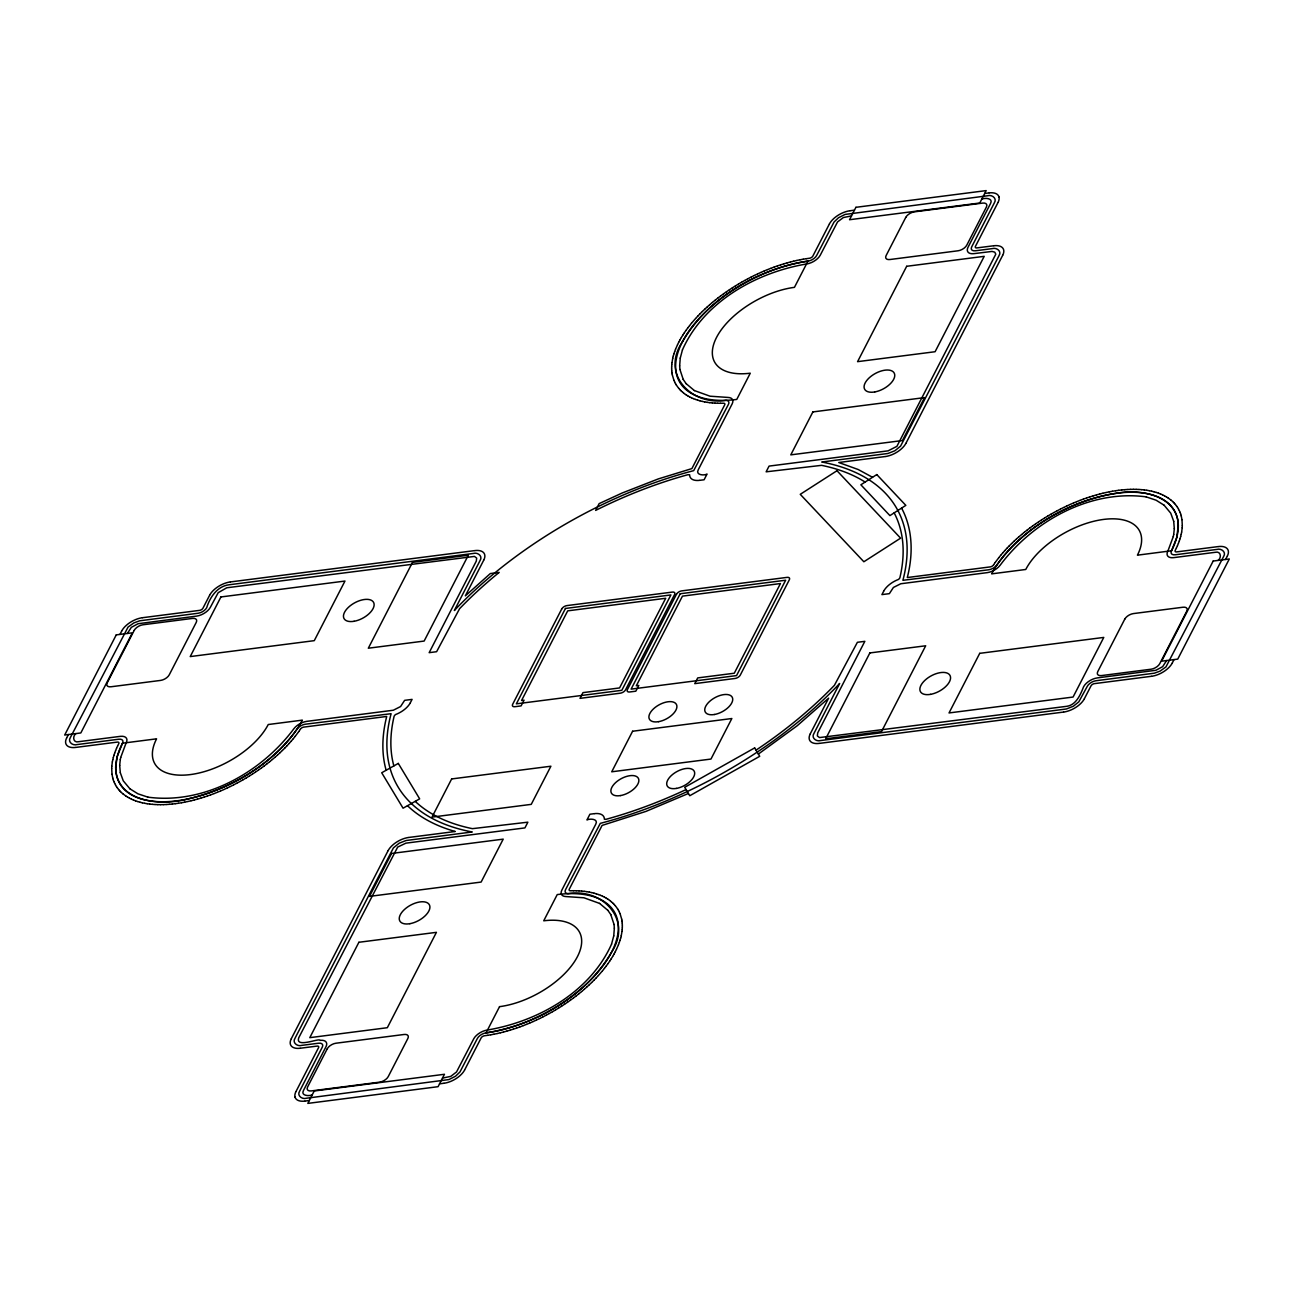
<?xml version="1.0" encoding="UTF-8"?>
<svg xmlns="http://www.w3.org/2000/svg" width="1294" height="1294" viewBox="0 0 1294 1294"><rect width="100%" height="100%" fill="white"/><g stroke="black" fill="none" stroke-linecap="round" stroke-linejoin="round"><path stroke-width="1.5" d="M111.705 768.361L112.012 774.216M119.695 765.385L120.293 772.664M614.343 928.17L613.744 935.885M622.349 927.054L622.349 925.145M671.651 368.855L671.651 366.946M679.657 365.83L680.256 358.115M1174.305 528.615L1173.707 521.336M1182.295 525.639L1181.988 519.784M111.705 768.199L111.802 766.274M119.695 765.352L120.293 759.529M622.236 929.141L622.333 927.2M671.667 366.8L671.764 364.859M1174.305 528.648L1173.707 534.471M1182.198 527.726L1182.295 525.801M111.818 766.113L112.335 761.988M671.78 364.714L671.974 362.741M622.026 931.259L622.22 929.286M1182.182 527.887L1181.665 532.012M671.99 362.595L672.718 358.406M622.01 931.405L621.282 935.594M112.368 761.826L112.772 759.804M120.31 759.497L120.698 757.508M680.256 358.098L682.439 349.898M613.744 935.902L611.561 944.102M1173.302 536.492L1173.69 534.503M1181.228 534.196L1181.632 532.174M112.804 759.643L113.306 757.588M120.698 757.475L126.181 742.74M672.767 358.244L673.252 356.173M620.748 937.826L621.233 935.756M1173.302 536.525L1167.819 551.26M1180.694 536.412L1181.196 534.357M113.338 757.427L113.937 755.34M673.301 356.012L673.899 353.925M620.101 940.075L620.699 937.988M1180.063 538.66L1180.662 536.573M113.985 755.178L114.681 753.059M673.948 353.763L674.643 351.661M619.357 942.339L620.052 940.237M1179.319 540.941L1180.015 538.822M114.745 752.898L115.538 750.763M674.708 351.499L675.5 349.364M682.439 349.865C703.968 301.631 756.214 272.452 806.663 263.96A11.711 6.033 -28.8 0 0 820.25 255.225L837.525 221.953L843.364 217.554L851.501 215.904M611.561 944.135C589.951 992.352 537.819 1021.548 487.337 1030.04A11.711 6.033 -28.8 0 0 473.75 1038.775L456.539 1071.95L450.765 1076.382L442.499 1078.096M618.5 944.636L619.292 942.501M1178.462 543.237L1179.255 541.102M115.603 750.601L116.492 748.45M675.565 349.202L677.506 344.722M618.435 944.798L616.494 949.278M1177.508 545.55L1178.397 543.399M66.609 738.081L66.301 738.745A11.711 6.033 -28.8 0 0 66.107 739.246L65.913 739.828A11.711 6.033 -28.8 0 0 65.784 740.33L65.671 740.896A11.711 6.033 -28.8 0 0 65.622 741.349L65.59 741.899A11.711 6.033 -28.8 0 0 65.606 742.335L65.654 742.837A11.711 6.033 -28.8 0 0 65.735 743.257L65.881 743.726A11.711 6.033 -28.8 0 0 66.026 744.115L66.253 744.535A11.711 6.033 -28.8 0 0 66.463 744.875L66.77 745.263A11.711 6.033 -28.8 0 0 67.045 745.57L67.434 745.894A11.711 6.033 -28.8 0 0 67.773 746.153L68.226 746.444A11.711 6.033 -28.8 0 0 68.631 746.654L69.148 746.881A11.711 6.033 -28.8 0 0 69.617 747.042L70.2 747.22A11.711 6.033 -28.8 0 0 70.717 747.334L71.364 747.447A11.711 6.033 -28.8 0 0 71.914 747.511L72.61 747.56A11.711 6.033 -28.8 0 0 73.224 747.576L73.952 747.56A11.711 6.033 -28.8 0 0 74.599 747.528L75.44 747.447M116.573 748.288L117.544 746.12M483.843 559.946L484.134 559.283A11.711 6.033 -28.8 0 0 484.328 558.782L484.522 558.199A11.711 6.033 -28.8 0 0 484.652 557.714L484.765 557.148A11.711 6.033 -28.8 0 0 484.829 556.679L484.862 556.129A11.711 6.033 -28.8 0 0 484.846 555.692L484.781 555.191A11.711 6.033 -28.8 0 0 484.7 554.77L484.571 554.301A11.711 6.033 -28.8 0 0 484.425 553.929L484.199 553.492A11.711 6.033 -28.8 0 0 483.972 553.153L483.681 552.764A11.711 6.033 -28.8 0 0 483.39 552.473L483.018 552.134A11.711 6.033 -28.8 0 0 482.662 551.875L482.225 551.584A11.711 6.033 -28.8 0 0 481.805 551.373L481.287 551.147A11.711 6.033 -28.8 0 0 480.818 550.985L480.252 550.823A11.711 6.033 -28.8 0 0 479.734 550.694L479.087 550.581A11.711 6.033 -28.8 0 0 478.521 550.516L477.826 550.468A11.711 6.033 -28.8 0 0 477.227 550.451L476.499 550.468A11.711 6.033 -28.8 0 0 475.852 550.5L474.995 550.581M291.215 1038.888L290.924 1039.551A11.711 6.033 -28.8 0 0 290.713 1040.053L290.535 1040.635A11.711 6.033 -28.8 0 0 290.406 1041.136L290.293 1041.702A11.711 6.033 -28.8 0 0 290.228 1042.155L290.196 1042.705A11.711 6.033 -28.8 0 0 290.212 1043.142L290.26 1043.643A11.711 6.033 -28.8 0 0 290.341 1044.064L290.487 1044.533A11.711 6.033 -28.8 0 0 290.632 1044.905L290.859 1045.342A11.711 6.033 -28.8 0 0 291.069 1045.681L291.376 1046.07A11.711 6.033 -28.8 0 0 291.668 1046.377L292.04 1046.7A11.711 6.033 -28.8 0 0 292.395 1046.959L292.832 1047.25A11.711 6.033 -28.8 0 0 293.253 1047.461L293.77 1047.687A11.711 6.033 -28.8 0 0 294.223 1047.849L294.806 1048.027A11.711 6.033 -28.8 0 0 295.323 1048.14L295.97 1048.253A11.711 6.033 -28.8 0 0 296.536 1048.318L297.216 1048.366A11.711 6.033 -28.8 0 0 297.83 1048.383L298.558 1048.366A11.711 6.033 -28.8 0 0 299.205 1048.334L300.046 1048.253M295.873 1091.748L295.582 1092.395A11.711 6.033 -28.8 0 0 295.372 1092.912L295.194 1093.495A11.711 6.033 -28.8 0 0 295.064 1093.98L294.951 1094.546A11.711 6.033 -28.8 0 0 294.886 1095.015L294.854 1095.549A11.711 6.033 -28.8 0 0 294.87 1096.002L294.919 1096.503M998.127 202.252L998.418 201.605A11.711 6.033 -28.8 0 0 998.628 201.088L998.806 200.505A11.711 6.033 -28.8 0 0 998.936 200.02L999.049 199.454A11.711 6.033 -28.8 0 0 999.114 198.985L999.146 198.451A11.711 6.033 -28.8 0 0 999.13 197.998L999.081 197.497M1002.785 255.112L1003.076 254.449A11.711 6.033 -28.8 0 0 1003.287 253.947L1003.465 253.365A11.711 6.033 -28.8 0 0 1003.594 252.864L1003.707 252.298A11.711 6.033 -28.8 0 0 1003.772 251.845L1003.804 251.295A11.711 6.033 -28.8 0 0 1003.788 250.858L1003.74 250.357A11.711 6.033 -28.8 0 0 1003.659 249.936L1003.513 249.467A11.711 6.033 -28.8 0 0 1003.368 249.095L1003.141 248.658A11.711 6.033 -28.8 0 0 1002.931 248.319L1002.624 247.93A11.711 6.033 -28.8 0 0 1002.332 247.623L1001.96 247.3A11.711 6.033 -28.8 0 0 1001.605 247.041L1001.168 246.75A11.711 6.033 -28.8 0 0 1000.747 246.539L1000.23 246.313A11.711 6.033 -28.8 0 0 999.777 246.151L999.194 245.973A11.711 6.033 -28.8 0 0 998.677 245.86L998.03 245.747A11.711 6.033 -28.8 0 0 997.464 245.682L996.784 245.634A11.711 6.033 -28.8 0 0 996.17 245.617L995.442 245.634A11.711 6.033 -28.8 0 0 994.795 245.666L993.954 245.747M810.157 734.054L809.866 734.717A11.711 6.033 -28.8 0 0 809.672 735.218L809.478 735.801A11.711 6.033 -28.8 0 0 809.348 736.286L809.235 736.852A11.711 6.033 -28.8 0 0 809.171 737.321L809.138 737.871A11.711 6.033 -28.8 0 0 809.154 738.308L809.219 738.809A11.711 6.033 -28.8 0 0 809.3 739.23L809.429 739.699A11.711 6.033 -28.8 0 0 809.575 740.071L809.801 740.508A11.711 6.033 -28.8 0 0 810.028 740.847L810.319 741.236A11.711 6.033 -28.8 0 0 810.61 741.527L810.982 741.866A11.711 6.033 -28.8 0 0 811.338 742.125L811.775 742.416A11.711 6.033 -28.8 0 0 812.195 742.627L812.713 742.853A11.711 6.033 -28.8 0 0 813.182 743.015L813.748 743.177A11.711 6.033 -28.8 0 0 814.266 743.306L814.913 743.419A11.711 6.033 -28.8 0 0 815.479 743.484L816.174 743.532A11.711 6.033 -28.8 0 0 816.773 743.549L817.501 743.532A11.711 6.033 -28.8 0 0 818.148 743.5L819.005 743.419M1176.456 547.88L1177.427 545.712M1227.391 555.919L1227.699 555.255A11.711 6.033 -28.8 0 0 1227.893 554.754L1228.087 554.172A11.711 6.033 -28.8 0 0 1228.216 553.67L1228.329 553.104A11.711 6.033 -28.8 0 0 1228.378 552.651L1228.41 552.101A11.711 6.033 -28.8 0 0 1228.394 551.665L1228.346 551.163A11.711 6.033 -28.8 0 0 1228.265 550.743L1228.119 550.274A11.711 6.033 -28.8 0 0 1227.974 549.885L1227.747 549.465A11.711 6.033 -28.8 0 0 1227.537 549.125L1227.23 548.737A11.711 6.033 -28.8 0 0 1226.955 548.43L1226.566 548.106A11.711 6.033 -28.8 0 0 1226.227 547.847L1225.774 547.556A11.711 6.033 -28.8 0 0 1225.369 547.346L1224.852 547.119A11.711 6.033 -28.8 0 0 1224.383 546.958L1223.801 546.78A11.711 6.033 -28.8 0 0 1223.283 546.666L1222.636 546.553A11.711 6.033 -28.8 0 0 1222.086 546.489L1221.39 546.44A11.711 6.033 -28.8 0 0 1220.776 546.424L1220.048 546.44A11.711 6.033 -28.8 0 0 1219.401 546.472L1218.56 546.553M126.197 742.724L126.262 742.594A11.711 6.033 -28.8 0 0 120.374 736.351L78.772 741.688C73.337 743.306 72.108 736.561 75.861 733.601M1167.738 551.406L1167.803 551.276A11.711 6.033 -28.8 0 0 1173.626 557.649L1215.228 552.312C1220.598 550.71 1222.037 557.374 1218.139 560.399M117.625 745.942L118.838 743.5A2.928 1.504 -28.8 0 0 117.495 742.077L75.78 747.414M677.587 344.544L678.671 342.36M615.329 951.64L616.413 949.456M1176.375 548.058L1175.162 550.5A2.928 1.504 -28.8 0 0 1176.505 551.923L1218.22 546.586M66.738 737.823L68.42 734.555M119.97 634.4L121.652 631.116M127.41 633.445L131.341 627.347L138.07 623.724L196.753 616.09A11.711 6.033 -28.8 0 0 210.34 607.355L218.185 592.684L226.757 587.783L474.461 556.42L476.693 558.118L476.273 561.143L429.171 652.661L436.612 651.707L459.58 608.698A281.235 144.847 -28.8 0 1 497.236 573.986L499.161 572.417L490.329 573.549L465.355 595.855L483.713 560.205M209.579 595.353L202.867 608.358A2.928 1.504 -28.8 0 1 199.761 610.347L142.534 617.707M410.376 702.674L412.074 699.391L404.634 700.345L400.59 706.54L393.327 710.228L306.565 721.389A11.727 6.033 -28.8 0 0 293.851 728.765C261 772.89 203.805 804.69 147.904 797.153M291.344 1038.629L387.99 850.854M296.002 1091.489L318.631 1047.493A2.928 1.504 -28.8 0 0 317.289 1046.07L300.386 1048.221M829.308 224.137L812.778 256.228A2.928 1.504 -28.8 0 1 809.672 258.218L806.453 258.671M464.692 1069.863L481.222 1037.772A2.928 1.504 -28.8 0 1 484.328 1035.782L487.547 1035.329M997.997 202.511L975.369 246.507A2.928 1.504 -28.8 0 0 976.711 247.93L993.614 245.779M906.01 443.146L1002.656 255.371M810.287 733.795L828.645 698.145L797.185 725.756L758.365 754.062M883.624 591.326L881.926 594.609L889.366 593.655L893.41 587.46L900.786 583.756L987.435 572.611A11.727 6.033 -28.8 0 0 1000.149 565.235C1033.016 521.094 1090.179 489.375 1146.096 496.847M1084.421 698.647L1091.133 685.642A2.928 1.504 -28.8 0 1 1094.239 683.653L1151.466 676.293M1166.59 660.555L1162.659 666.653L1155.93 670.276L1097.247 677.91A11.711 6.033 -28.8 0 0 1083.66 686.645L1083.579 686.791C1080.522 694.49 1076.155 705.23 1066.499 706.346L819.539 737.58L817.339 735.946L817.727 732.857L864.829 641.339L857.388 642.293L834.42 685.302A281.235 144.847 -28.8 0 1 757.912 748.886L756.003 750.148M1172.348 662.884L1174.03 659.6M1225.58 559.445L1227.262 556.177M678.752 342.198L679.932 339.998M614.068 954.001L615.248 951.802M121.798 630.857L122.186 630.194A11.711 6.033 -28.8 0 1 122.509 629.677L122.93 629.062A11.711 6.033 -28.8 0 1 123.318 628.528L123.82 627.913A11.711 6.033 -28.8 0 1 124.273 627.396L124.822 626.797A11.711 6.033 -28.8 0 1 125.324 626.28L125.955 625.698A11.711 6.033 -28.8 0 1 126.505 625.196L127.168 624.63A11.711 6.033 -28.8 0 1 127.766 624.145L128.494 623.595A11.711 6.033 -28.8 0 1 129.125 623.142L129.885 622.624A11.711 6.033 -28.8 0 1 130.548 622.204L131.341 621.718A11.711 6.033 -28.8 0 1 132.02 621.33L132.845 620.877A11.711 6.033 -28.8 0 1 133.557 620.522L134.398 620.133A11.711 6.033 -28.8 0 1 135.11 619.81L135.951 619.454A11.711 6.033 -28.8 0 1 136.679 619.179L137.52 618.888A11.711 6.033 -28.8 0 1 138.248 618.645L139.089 618.403A11.711 6.033 -28.8 0 1 139.801 618.225L140.625 618.031A11.711 6.033 -28.8 0 1 141.321 617.901L142.194 617.756M209.725 595.094L210.097 594.415A11.711 6.033 -28.8 0 1 210.437 593.897L210.857 593.283A11.711 6.033 -28.8 0 1 211.245 592.765L211.747 592.151A11.711 6.033 -28.8 0 1 212.2 591.633L212.75 591.018A11.711 6.033 -28.8 0 1 213.251 590.517L213.882 589.918A11.711 6.033 -28.8 0 1 214.432 589.433L215.095 588.851A11.711 6.033 -28.8 0 1 215.694 588.382L216.422 587.832A11.711 6.033 -28.8 0 1 217.052 587.379L217.813 586.861A11.711 6.033 -28.8 0 1 218.476 586.441L219.268 585.956A11.711 6.033 -28.8 0 1 219.948 585.551L220.773 585.114A11.711 6.033 -28.8 0 1 221.468 584.759L222.309 584.354A11.711 6.033 -28.8 0 1 223.037 584.031L223.878 583.691A11.711 6.033 -28.8 0 1 224.606 583.416L225.447 583.109A11.711 6.033 -28.8 0 1 226.159 582.882L227.016 582.64A11.711 6.033 -28.8 0 1 227.712 582.446L228.553 582.251A11.711 6.033 -28.8 0 1 229.232 582.122L230.122 581.976M410.247 702.933L409.858 703.596A11.711 6.033 -28.8 0 1 409.535 704.13L409.098 704.745A11.711 6.033 -28.8 0 1 408.71 705.262L408.208 705.877A11.711 6.033 -28.8 0 1 407.772 706.395L407.206 706.993A11.711 6.033 -28.8 0 1 406.704 707.511L406.09 708.109A11.711 6.033 -28.8 0 1 405.54 708.594L404.86 709.177A11.711 6.033 -28.8 0 1 404.262 709.646L403.55 710.196A11.711 6.033 -28.8 0 1 402.919 710.649L402.159 711.166A11.711 6.033 -28.8 0 1 401.496 711.587L400.703 712.072A11.711 6.033 -28.8 0 1 400.008 712.46L399.183 712.913A11.711 6.033 -28.8 0 1 398.487 713.269L397.646 713.673A11.711 6.033 -28.8 0 1 396.935 713.981L396.077 714.337A11.711 6.033 -28.8 0 1 395.366 714.611L394.169 716.067A281.235 144.847 -28.8 0 0 393.861 765.919M680.013 339.837L681.291 337.637M388.135 850.595L388.507 849.932A11.711 6.033 -28.8 0 1 388.847 849.414L389.268 848.799A11.711 6.033 -28.8 0 1 389.656 848.266L390.157 847.651A11.711 6.033 -28.8 0 1 390.61 847.133L391.16 846.535A11.711 6.033 -28.8 0 1 391.661 846.017L392.292 845.435A11.711 6.033 -28.8 0 1 392.842 844.933L393.505 844.367A11.711 6.033 -28.8 0 1 394.104 843.882L394.832 843.332A11.711 6.033 -28.8 0 1 395.463 842.879L396.223 842.362A11.711 6.033 -28.8 0 1 396.886 841.941L397.679 841.456A11.711 6.033 -28.8 0 1 398.358 841.068L399.183 840.615A11.711 6.033 -28.8 0 1 399.878 840.259L400.719 839.871A11.711 6.033 -28.8 0 1 401.447 839.547L402.288 839.191A11.711 6.033 -28.8 0 1 403.016 838.916L403.857 838.625A11.711 6.033 -28.8 0 1 404.585 838.383L405.426 838.14A11.711 6.033 -28.8 0 1 406.122 837.962L406.963 837.768A11.711 6.033 -28.8 0 1 407.642 837.622L408.532 837.493M829.438 223.878L829.826 223.215A11.711 6.033 -28.8 0 1 830.15 222.697L830.586 222.083A11.711 6.033 -28.8 0 1 830.974 221.549L831.46 220.934A11.711 6.033 -28.8 0 1 831.913 220.417L832.479 219.818A11.711 6.033 -28.8 0 1 832.98 219.317L833.595 218.718A11.711 6.033 -28.8 0 1 834.145 218.217L834.824 217.651A11.711 6.033 -28.8 0 1 835.423 217.166L836.134 216.616A11.711 6.033 -28.8 0 1 836.765 216.163L837.525 215.645A11.711 6.033 -28.8 0 1 838.189 215.225L838.981 214.739A11.711 6.033 -28.8 0 1 839.677 214.351L840.502 213.914A11.711 6.033 -28.8 0 1 841.197 213.542L842.038 213.154A11.711 6.033 -28.8 0 1 842.75 212.831L843.607 212.475A11.711 6.033 -28.8 0 1 844.319 212.2L845.176 211.909A11.711 6.033 -28.8 0 1 845.888 211.666L846.729 211.423A11.711 6.033 -28.8 0 1 847.441 211.245L848.266 211.051A11.711 6.033 -28.8 0 1 848.961 210.922L849.851 210.776M464.562 1070.122L464.174 1070.785A11.711 6.033 -28.8 0 1 463.85 1071.303L463.414 1071.917A11.711 6.033 -28.8 0 1 463.026 1072.451L462.54 1073.066A11.711 6.033 -28.8 0 1 462.087 1073.583L461.521 1074.182A11.711 6.033 -28.8 0 1 461.02 1074.683L460.405 1075.282A11.711 6.033 -28.8 0 1 459.855 1075.783L459.176 1076.349A11.711 6.033 -28.8 0 1 458.577 1076.834L457.866 1077.384A11.711 6.033 -28.8 0 1 457.235 1077.837L456.475 1078.355A11.711 6.033 -28.8 0 1 455.812 1078.775L455.019 1079.261A11.711 6.033 -28.8 0 1 454.323 1079.649L453.498 1080.086A11.711 6.033 -28.8 0 1 452.803 1080.458L451.962 1080.846A11.711 6.033 -28.8 0 1 451.25 1081.169L450.393 1081.525A11.711 6.033 -28.8 0 1 449.681 1081.8L448.824 1082.091A11.711 6.033 -28.8 0 1 448.112 1082.334L447.271 1082.577A11.711 6.033 -28.8 0 1 446.559 1082.755L445.734 1082.949A11.711 6.033 -28.8 0 1 445.039 1083.078L444.149 1083.224M905.865 443.405L905.493 444.068A11.711 6.033 -28.8 0 1 905.153 444.586L904.732 445.201A11.711 6.033 -28.8 0 1 904.344 445.734L903.843 446.349A11.711 6.033 -28.8 0 1 903.39 446.867L902.84 447.465A11.711 6.033 -28.8 0 1 902.339 447.983L901.708 448.565A11.711 6.033 -28.8 0 1 901.158 449.067L900.495 449.633A11.711 6.033 -28.8 0 1 899.896 450.118L899.168 450.668A11.711 6.033 -28.8 0 1 898.537 451.121L897.777 451.638A11.711 6.033 -28.8 0 1 897.114 452.059L896.321 452.544A11.711 6.033 -28.8 0 1 895.642 452.932L894.817 453.385A11.711 6.033 -28.8 0 1 894.122 453.741L893.281 454.129A11.711 6.033 -28.8 0 1 892.553 454.453L891.712 454.809A11.711 6.033 -28.8 0 1 890.984 455.084L890.143 455.375A11.711 6.033 -28.8 0 1 889.415 455.617L888.574 455.86A11.711 6.033 -28.8 0 1 887.878 456.038L887.037 456.232A11.711 6.033 -28.8 0 1 886.358 456.378L885.468 456.507M612.709 956.363L613.987 954.163M883.753 591.067L884.142 590.404A11.711 6.033 -28.8 0 1 884.465 589.87L884.902 589.255A11.711 6.033 -28.8 0 1 885.29 588.738L885.792 588.123A11.711 6.033 -28.8 0 1 886.228 587.605L886.794 587.007A11.711 6.033 -28.8 0 1 887.296 586.489L887.91 585.891A11.711 6.033 -28.8 0 1 888.46 585.406L889.14 584.823A11.711 6.033 -28.8 0 1 889.738 584.354L890.45 583.804A11.711 6.033 -28.8 0 1 891.081 583.351L891.841 582.834A11.711 6.033 -28.8 0 1 892.504 582.413L893.297 581.928A11.711 6.033 -28.8 0 1 893.992 581.54L894.817 581.087A11.711 6.033 -28.8 0 1 895.513 580.731L896.354 580.327A11.711 6.033 -28.8 0 1 897.066 580.019L897.923 579.663A11.711 6.033 -28.8 0 1 898.634 579.388L899.831 577.933A281.235 144.847 -28.8 0 0 895.076 514.656L894.154 512.877M1084.275 698.906L1083.903 699.585A11.711 6.033 -28.8 0 1 1083.563 700.103L1083.143 700.717A11.711 6.033 -28.8 0 1 1082.755 701.235L1082.253 701.849A11.711 6.033 -28.8 0 1 1081.8 702.367L1081.25 702.982A11.711 6.033 -28.8 0 1 1080.749 703.483L1080.118 704.082A11.711 6.033 -28.8 0 1 1079.568 704.567L1078.905 705.149A11.711 6.033 -28.8 0 1 1078.306 705.618L1077.579 706.168A11.711 6.033 -28.8 0 1 1076.948 706.621L1076.187 707.139A11.711 6.033 -28.8 0 1 1075.524 707.559L1074.732 708.044A11.711 6.033 -28.8 0 1 1074.052 708.449L1073.227 708.886A11.711 6.033 -28.8 0 1 1072.532 709.241L1071.691 709.646A11.711 6.033 -28.8 0 1 1070.963 709.969L1070.122 710.309A11.711 6.033 -28.8 0 1 1069.394 710.584L1068.553 710.891A11.711 6.033 -28.8 0 1 1067.841 711.118L1066.984 711.36A11.711 6.033 -28.8 0 1 1066.288 711.554L1065.447 711.749A11.711 6.033 -28.8 0 1 1064.768 711.878L1063.878 712.023M1172.202 663.143L1171.814 663.806A11.711 6.033 -28.8 0 1 1171.491 664.323L1171.07 664.938A11.711 6.033 -28.8 0 1 1170.682 665.472L1170.18 666.087A11.711 6.033 -28.8 0 1 1169.727 666.604L1169.178 667.203A11.711 6.033 -28.8 0 1 1168.676 667.72L1168.045 668.302A11.711 6.033 -28.8 0 1 1167.495 668.804L1166.832 669.37A11.711 6.033 -28.8 0 1 1166.234 669.855L1165.506 670.405A11.711 6.033 -28.8 0 1 1164.875 670.858L1164.115 671.376A11.711 6.033 -28.8 0 1 1163.452 671.796L1162.659 672.282A11.711 6.033 -28.8 0 1 1161.98 672.67L1161.155 673.123A11.711 6.033 -28.8 0 1 1160.443 673.478L1159.602 673.867A11.711 6.033 -28.8 0 1 1158.89 674.19L1158.049 674.546A11.711 6.033 -28.8 0 1 1157.321 674.821L1156.48 675.112A11.711 6.033 -28.8 0 1 1155.752 675.355L1154.911 675.597A11.711 6.033 -28.8 0 1 1154.199 675.775L1153.375 675.969A11.711 6.033 -28.8 0 1 1152.679 676.099L1151.806 676.244M681.388 337.459L682.747 335.259M611.253 958.741L612.612 956.541M682.844 335.081L684.283 332.865M609.717 961.135L611.156 958.919M300.354 729.25L298.833 731.466M993.614 564.782L995.167 562.534M684.413 332.687L685.933 330.471M608.067 963.529L609.587 961.313M300.402 729.185L300.612 728.894A2.928 1.504 -28.8 0 1 303.556 727.131L386.712 716.455C382.28 733.973 381.164 752.736 386.146 770.27M993.598 564.815L993.388 565.106A2.928 1.504 -28.8 0 1 990.444 566.869L907.288 577.545C913.192 554.705 913.014 529.262 901.578 508.105M298.704 731.644L295.258 736.254M686.063 330.31L687.68 328.094M606.32 965.906L607.937 963.69M995.296 562.356L998.742 557.746M687.81 327.916L689.508 325.7M604.492 968.3L606.19 966.084M293.35 738.631L295.129 736.415M689.637 325.522L691.417 323.322M602.583 970.678L604.363 968.478M998.871 557.585L1000.65 555.369M291.344 741.009L293.204 738.809M691.562 323.144L695.509 318.583M602.438 970.856L598.491 975.417M1000.796 555.191L1002.656 552.991M289.241 743.371L291.182 741.171M1002.818 552.829L1004.759 550.629M287.074 745.716L289.096 743.532M695.671 318.405L697.692 316.237M596.308 977.763L598.329 975.595M1004.904 550.468L1006.926 548.284M697.854 316.06L699.941 313.892M284.826 748.061L286.912 745.894M1007.088 548.106L1009.174 545.939M594.059 980.108L596.146 977.941M700.103 313.73L702.27 311.579M282.496 750.374L284.664 748.223M1009.336 545.777L1011.504 543.626M591.73 982.421L593.897 980.27M702.448 311.401L704.664 309.282M280.086 752.671L282.318 750.536M1011.682 543.464L1013.914 541.329M589.336 984.718L591.552 982.599M704.842 309.104L707.155 307.002M277.612 754.952L279.908 752.833M1014.092 541.167L1016.388 539.048M586.845 986.999L589.158 984.896M707.333 306.84L709.694 304.753M275.072 757.2L277.434 755.114M1016.566 538.886L1018.928 536.8M584.306 989.247L586.667 987.16M709.888 304.591L712.315 302.521M272.452 759.416L274.878 757.362M1019.122 536.638L1021.548 534.584M581.685 991.479L584.112 989.409M712.493 302.359L714.984 300.337M269.783 761.616L272.258 759.578M1021.742 534.422L1024.217 532.384M579.016 993.663L581.507 991.641M715.178 300.176L717.717 298.17M267.033 763.784L269.589 761.778M1024.411 532.222L1026.967 530.216M576.283 995.83L578.822 993.824M717.927 298.008L720.515 296.035M264.235 765.902L266.839 763.929M1027.161 530.071L1029.765 528.098M573.485 997.965L576.073 995.992M720.726 295.889L723.378 293.948M261.388 768.005L264.041 766.064M1029.959 527.936L1032.612 525.995M570.622 1000.052L573.274 998.111M723.589 293.803L726.274 291.894M258.476 770.059L261.178 768.151M1032.822 525.849L1035.524 523.941M567.726 1002.106L570.411 1000.197M726.5 291.748L729.234 289.888M255.533 772.065L258.266 770.205M1035.734 523.795L1038.467 521.935M564.766 1004.112L567.5 1002.252M729.46 289.743L732.242 287.915M252.524 774.038L255.306 772.211M1038.694 521.789L1041.476 519.962M561.758 1006.085L564.54 1004.257M732.453 287.769L735.283 285.99M249.483 775.947L252.314 774.168M1041.686 519.832L1044.517 518.053M558.717 1008.01L561.547 1006.231M735.51 285.861L738.356 284.114M246.394 777.823L249.257 776.093M1044.743 517.907L1047.606 516.177M555.644 1009.886L558.49 1008.139M738.583 283.984L741.478 282.286M243.272 779.651L246.167 777.969M1047.833 516.031L1050.728 514.349M552.522 1011.714L555.417 1010.016M741.721 282.157L744.632 280.523M240.134 781.43L243.046 779.781M1050.954 514.219L1053.866 512.57M549.368 1013.477L552.279 1011.843M744.875 280.394L747.819 278.792M236.948 783.145L239.891 781.56M1054.109 512.44L1057.052 510.855M546.181 1015.208L549.125 1013.606M748.061 278.679L751.038 277.126M233.729 784.811L236.705 783.274M1057.295 510.726L1060.271 509.189M542.962 1016.874L545.939 1015.321M751.264 277.013L754.256 275.525M230.51 786.428L233.502 784.94M1060.498 509.06L1063.49 507.572M539.744 1018.475L542.736 1016.987M754.499 275.412L757.508 273.972M227.259 787.981L230.267 786.542M1063.733 507.458L1066.741 506.019M688.424 793.481L646.046 811.37L602.098 825.41L569.214 889.334A2.928 1.504 -28.8 0 0 570.282 890.773L573.355 890.725M536.492 1020.028L539.501 1018.588M757.75 273.859L760.775 272.484M223.991 789.469L227.016 788.095M1066.984 505.905L1070.009 504.531M533.225 1021.516L536.25 1020.141M761.018 272.371L764.058 271.044M220.708 790.893L223.749 789.583M1070.251 504.417L1073.292 503.107M529.942 1022.956L532.982 1021.629M764.301 270.947L767.342 269.686M217.408 792.268L220.465 791.006M1073.535 502.994L1076.592 501.732M526.658 1024.314L529.699 1023.053M767.585 269.589L770.642 268.392M214.125 793.562L217.182 792.365M1076.818 501.635L1079.875 500.438M523.358 1025.608L526.415 1024.411M770.884 268.295L773.941 267.146M210.825 794.791L213.882 793.659M1080.118 500.341L1083.175 499.209M520.059 1026.854L523.116 1025.705M774.184 267.065L777.225 265.982M207.525 795.956L210.582 794.888M1083.418 499.112L1086.475 498.044M516.775 1028.018L519.816 1026.935M777.468 265.901L780.525 264.882M1086.701 497.947L1089.758 496.945M204.242 797.055L207.299 796.053M513.475 1029.118L516.532 1028.099M780.767 264.817L783.808 263.863M1090.001 496.864L1093.042 495.909M200.958 798.091L203.999 797.136M510.192 1030.137L513.233 1029.183M784.035 263.782L787.076 262.908M1093.284 495.845L1096.309 494.955M197.691 799.045L200.716 798.155M506.924 1031.092L509.965 1030.218M787.302 262.844L790.327 262.019M1096.536 494.89L1099.56 494.065M194.44 799.935L197.464 799.11M503.673 1031.981L506.698 1031.156M790.553 261.954L793.562 261.21M1099.787 494.017L1102.795 493.257M191.205 800.743L194.213 799.983M500.438 1032.79L503.447 1032.046M793.788 261.162L796.764 260.466M1103.022 493.208L1105.998 492.529M188.002 801.471L190.978 800.792M497.236 1033.534L500.212 1032.838M796.991 260.418L799.951 259.803M1106.241 492.48L1109.184 491.866M184.816 802.134L187.759 801.52M494.049 1034.197L497.009 1033.582M800.177 259.77L803.105 259.221M1109.411 491.817L1112.339 491.267M181.661 802.733L184.589 802.183M490.895 1034.779L493.823 1034.229M803.331 259.188L806.227 258.719M1112.565 491.235L1115.46 490.766M178.54 803.234L181.435 802.765M487.773 1035.281L490.669 1034.812M1115.687 490.733L1118.55 490.329M175.45 803.671L178.313 803.267M850.19 210.728L854.444 210.178M984.685 193.469L988.956 192.935M981.742 199.195C984.702 197.626 993.549 198.063 990.541 203.498L967.944 247.429A11.711 6.033 -28.8 0 0 973.816 253.656L992.077 251.424L994.762 252.168L995.798 254.19L896.888 446.365L888.088 450.846L769.073 466.099L766.129 471.825L821.577 465.339A281.235 144.847 -28.8 0 1 863.244 480.899L865.104 482.064M699.844 480.317L704.098 479.783L707.042 474.057C704.114 475.804 695.25 475.092 698.259 469.754L732.226 403.744A11.727 6.033 -28.8 0 0 728.004 397.436L710.082 396.207L694.425 390.594M885.128 456.556L838.755 462.508L858.181 469.512L872.528 477.292M230.461 581.928L474.672 550.613M819.328 743.387L1063.539 712.072M408.872 837.444L455.245 831.492C437.728 826.559 420.712 818.423 407.497 805.709M594.156 813.683L589.902 814.217L586.958 819.943C589.886 818.423 598.766 818.762 595.741 824.246L561.774 890.256A11.727 6.033 -28.8 0 0 565.996 896.564L583.95 897.793L599.575 903.406M312.258 1094.805C309.185 1096.374 300.531 1095.856 303.459 1090.502L326.056 1046.571A11.711 6.033 -28.8 0 0 320.184 1040.344L320.006 1040.36C319.909 1037.578 294.741 1048.755 298.801 1037.642L397.679 847.085L405.912 843.154L524.927 827.901L527.871 822.175L472.423 828.661A281.235 144.847 -28.8 0 1 416.118 802.199L415.228 801.342M305.044 1101.065L309.315 1100.531M439.556 1083.822L443.81 1083.272M1118.776 490.297L1121.591 489.973M172.409 804.027L175.224 803.703M989.295 192.887L990.136 192.806A11.711 6.033 -28.8 0 1 990.783 192.774L991.511 192.774A11.711 6.033 -28.8 0 1 992.126 192.79L992.805 192.838A11.711 6.033 -28.8 0 1 993.371 192.903L994.018 193.016A11.711 6.033 -28.8 0 1 994.536 193.13L995.118 193.291A11.711 6.033 -28.8 0 1 995.571 193.469L996.089 193.696A11.711 6.033 -28.8 0 1 996.509 193.906L996.946 194.181A11.711 6.033 -28.8 0 1 997.302 194.44L997.674 194.779A11.711 6.033 -28.8 0 1 997.965 195.087L998.272 195.459A11.711 6.033 -28.8 0 1 998.483 195.815L998.709 196.235A11.711 6.033 -28.8 0 1 998.984 197.206L998.855 196.607M699.504 480.365L698.663 480.43A11.711 6.033 -28.8 0 1 698.016 480.478L697.288 480.478A11.711 6.033 -28.8 0 1 696.673 480.462L695.978 480.414A11.711 6.033 -28.8 0 1 695.428 480.349L694.781 480.236A11.711 6.033 -28.8 0 1 694.263 480.123L693.681 479.961A11.711 6.033 -28.8 0 1 693.212 479.783L692.694 479.556A11.711 6.033 -28.8 0 1 692.29 479.346L691.837 479.071A11.711 6.033 -28.8 0 1 691.497 478.812L691.109 478.473A11.711 6.033 -28.8 0 1 690.834 478.165L690.527 477.793A11.711 6.033 -28.8 0 1 690.317 477.437L690.09 477.017A11.711 6.033 -28.8 0 1 689.945 476.629L689.799 476.16A11.711 6.033 -28.8 0 1 689.718 475.755L689.67 475.254A11.711 6.033 -28.8 0 1 689.653 474.801L688.02 474.672A281.235 144.847 -28.8 0 0 597.974 509.238L595.661 510.402L599.154 503.609L622.139 493.014L658.322 478.909L691.902 468.59L724.786 404.666A2.928 1.504 -28.8 0 0 723.718 403.227L720.645 403.275M1121.817 489.957L1124.599 489.698M169.401 804.302L172.183 804.043M594.496 813.635L595.337 813.57A11.711 6.033 -28.8 0 1 595.984 813.522L596.712 813.522A11.711 6.033 -28.8 0 1 597.327 813.538L598.022 813.586A11.711 6.033 -28.8 0 1 598.572 813.651L599.219 813.764A11.711 6.033 -28.8 0 1 599.737 813.877L600.319 814.039A11.711 6.033 -28.8 0 1 600.788 814.217L601.306 814.444A11.711 6.033 -28.8 0 1 601.71 814.654L602.163 814.929A11.711 6.033 -28.8 0 1 602.503 815.188L602.891 815.527A11.711 6.033 -28.8 0 1 603.166 815.835L603.473 816.207A11.711 6.033 -28.8 0 1 603.683 816.563L603.91 816.983A11.711 6.033 -28.8 0 1 604.055 817.371L604.201 817.84A11.711 6.033 -28.8 0 1 604.282 818.245L604.33 818.746A11.711 6.033 -28.8 0 1 604.347 819.199L605.98 819.328A281.235 144.847 -28.8 0 0 686.063 789.566M304.705 1101.113L303.864 1101.194A11.711 6.033 -28.8 0 1 303.217 1101.226L302.489 1101.226A11.711 6.033 -28.8 0 1 301.874 1101.21L301.195 1101.162A11.711 6.033 -28.8 0 1 300.629 1101.097L299.982 1100.984A11.711 6.033 -28.8 0 1 299.464 1100.87L298.882 1100.709A11.711 6.033 -28.8 0 1 298.429 1100.531L297.911 1100.304A11.711 6.033 -28.8 0 1 297.491 1100.094L297.054 1099.819A11.711 6.033 -28.8 0 1 296.698 1099.56L296.326 1099.221A11.711 6.033 -28.8 0 1 296.035 1098.913L295.728 1098.541A11.711 6.033 -28.8 0 1 295.517 1098.185L295.291 1097.765A11.711 6.033 -28.8 0 1 295.016 1096.794L295.145 1097.393M1124.809 489.682L1127.559 489.488M166.441 804.512L169.19 804.318M1127.77 489.472L1130.455 489.375M163.545 804.625L166.23 804.528M1130.665 489.358L1133.318 489.326M160.682 804.674L163.335 804.642M717.846 403.243L720.434 403.275M1133.528 489.326L1136.116 489.358M157.884 804.642L160.472 804.674M573.566 890.725L576.154 890.757M715.097 403.13L717.636 403.243M1136.31 489.358L1138.866 489.472M155.134 804.528L157.69 804.642M576.364 890.757L578.903 890.87M712.428 402.952L714.903 403.113M1139.06 489.472L1141.534 489.65M152.466 804.35L154.94 804.528M579.097 890.887L581.572 891.048M709.808 402.677L712.234 402.919M1141.729 489.666L1144.155 489.925M149.845 804.075L152.271 804.334M581.766 891.081L584.192 891.323M707.252 402.337L709.613 402.66M1144.349 489.941L1146.71 490.264M147.29 803.736L149.651 804.059M584.387 891.34L586.748 891.663M704.777 401.916L707.074 402.305M1146.888 490.297L1149.185 490.685M144.815 803.315L147.112 803.703M586.926 891.695L589.223 892.084M1149.363 490.717L1151.595 491.186M702.367 401.415L704.599 401.884M589.401 892.116L591.633 892.585M142.405 802.814L144.637 803.283M1151.757 491.219L1153.924 491.752M1146.128 496.864L1156.076 500.196L1164.082 505.194M700.038 400.833L702.189 401.383M591.811 892.617L593.962 893.167M147.872 797.136L137.924 793.804L129.918 788.806M140.075 802.248L142.243 802.781M1154.086 491.801L1156.173 492.399M697.789 400.186L699.876 400.8M594.124 893.2L596.211 893.814M137.827 801.601L139.914 802.199M1156.335 492.448L1158.356 493.127M695.606 399.474L697.628 400.137M596.372 893.863L598.394 894.526M135.644 800.873L137.665 801.552M1158.502 493.192L1160.443 493.936M693.519 398.665L695.444 399.409M598.556 894.591L600.481 895.335M133.557 800.064L135.498 800.808M1160.589 493.984L1162.449 494.793M691.514 397.792L693.358 398.601M600.642 895.399L602.486 896.208M131.551 799.207L133.411 800.015M1162.594 494.874L1164.374 495.748M689.589 396.854L691.368 397.727M602.632 896.273L604.411 897.146M129.626 798.252L131.406 799.126M1164.503 495.812L1166.201 496.767M687.745 395.835L689.443 396.773M604.557 897.227L606.255 898.165M127.799 797.233L129.497 798.188M1166.331 496.831L1167.948 497.85M694.409 390.578L686.127 383.655M686.014 394.751L687.615 395.754M606.385 898.246L607.986 899.249M599.591 903.422L607.873 910.345M126.052 796.15L127.669 797.169M1168.078 497.931L1171.151 500.228M684.364 393.602L685.885 394.67M608.115 899.33L609.636 900.398M125.922 796.069L122.849 793.772M682.811 392.373L684.235 393.505M609.765 900.495L611.189 901.627M1171.264 500.309L1172.607 501.506M1164.099 505.21L1170.746 513.184L1173.707 521.32M681.34 391.079L682.698 392.276M611.302 901.724L612.66 902.921M129.901 788.79L123.254 780.816L120.293 772.68M121.393 792.494L122.736 793.691M1172.72 501.603L1173.981 502.865M679.981 389.737L681.242 390.982M612.758 903.018L614.019 904.263M120.019 791.135L121.28 792.397M1174.079 502.962L1175.243 504.288M678.719 388.313L679.884 389.623M614.116 904.377L615.281 905.687M118.757 789.712L119.921 791.038M1175.324 504.385L1176.408 505.76M686.111 383.639L683.2 379.401M678.622 388.216L676.487 385.288M615.378 905.784L617.513 908.711M607.889 910.361L610.8 914.599M117.592 788.24L118.676 789.615M1176.489 505.873L1177.459 507.297M116.541 786.703L117.511 788.127M1177.54 507.41L1178.43 508.898M675.533 383.687L676.422 385.175M617.578 908.825L618.467 910.313M115.57 785.102L116.46 786.59M1178.494 509.027L1179.287 510.564M683.2 379.385L679.948 369.518M674.675 382.037L675.468 383.574M618.532 910.426L619.325 911.963M610.8 914.615L614.052 924.482M114.713 783.436L115.506 784.973M1179.335 510.677L1180.031 512.262M673.931 380.323L674.627 381.908M619.373 912.092L620.069 913.677M113.969 781.738L114.665 783.323M1180.079 512.392L1180.678 514.042M673.883 380.193L672.314 374.872M620.117 913.807L621.686 919.128M113.322 779.958L113.921 781.608M1180.71 514.171L1181.212 515.853M112.788 778.147L113.29 779.829M1181.244 515.982L1181.972 519.638M112.756 778.017L112.028 774.362M671.99 372.963L672.282 374.742M621.718 919.258L622.01 921.037M679.948 369.486L679.657 365.862M671.764 371.006L671.974 372.818M622.026 921.182L622.236 922.994M614.052 924.514L614.343 928.138M671.651 369L671.764 370.86M622.236 923.14L622.349 925M115.7 766.857C115.781 803.073 162.591 806.259 188.908 798.721C231.319 788.58 271.853 764.738 297.28 728.765A7.327 3.769 -28.8 0 1 305.271 724.219L391.095 713.706A285.618 147.112 -28.8 0 0 469.706 831.492L472.229 831.977L406.041 840.518L399.086 843.251L393.408 847.894L295.064 1038.16C291.878 1042.721 297.474 1046.862 301.858 1045.358L318.518 1043.223A7.327 3.769 -28.8 0 1 322.271 1047.202L299.723 1091.004C296.536 1095.565 302.117 1099.722 306.516 1098.218L448.953 1079.568L455.472 1076.268L459.952 1071.982L477.389 1038.435A7.327 3.769 -28.8 0 1 486.043 1032.871A106.189 54.688 -28.8 0 0 611.577 952.19C632.863 920.147 602.761 887.716 568.066 893.669A7.327 3.769 -28.8 0 1 565.559 889.641L600.303 823.356A285.618 147.112 -28.8 0 0 837.364 685.901L839.66 683.475L814.007 733.326C810.82 737.887 816.417 742.028 820.8 740.524L1066.369 708.983L1073.324 706.249L1078.808 701.849L1087.3 686.305A7.327 3.769 -28.8 0 1 1095.953 680.741L1154.297 673.203L1160.12 671.101L1165.943 666.928L1223.542 556.646C1226.728 552.101 1221.132 547.944 1216.748 549.449L1175.275 554.77A7.327 3.769 -28.8 0 1 1171.523 550.791A106.189 54.688 -28.8 0 0 1117.191 493.176C1070.057 500.568 1024.702 526.205 996.72 565.235A7.327 3.769 -28.8 0 1 988.729 569.781L902.905 580.294A285.618 147.112 -28.8 0 0 824.294 462.508L821.771 462.023L887.959 453.482L894.914 450.749L900.592 446.106L998.936 255.84C1002.122 251.279 996.542 247.138 992.142 248.642L975.482 250.777A7.327 3.769 -28.8 0 1 971.729 246.798L994.277 202.996C997.464 198.435 991.883 194.278 987.484 195.782L845.047 214.432L838.528 217.732L834.048 222.018L816.611 255.565A7.327 3.769 -28.8 0 1 807.957 261.129A106.189 54.688 -28.8 0 0 682.423 341.81C660.28 374.306 691.886 406.122 725.934 400.331A7.327 3.769 -28.8 0 1 728.441 404.359L693.697 470.644A285.618 147.112 -28.8 0 0 456.636 608.099L454.34 610.525L479.993 560.674C483.18 556.113 477.583 551.972 473.2 553.476L228.989 584.791C217.343 586.198 209.887 597.294 206.7 607.695A7.327 3.769 -28.8 0 1 198.047 613.259L139.703 620.797L133.88 622.899L128.057 627.072L70.458 737.354C67.256 741.915 72.852 746.056 77.252 744.551L118.725 739.23A7.327 3.769 -28.8 0 1 122.477 743.209A106.189 54.688 -28.8 0 0 176.809 800.824A106.189 54.688 -28.8 0 0 302.327 720.143L268.23 724.527A65.913 33.951 -28.8 0 1 190.315 774.588A65.913 33.951 -28.8 0 1 156.59 738.825L122.477 743.209L117.269 756.44L115.7 766.857M1178.3 525.235L1176.747 537.495L1171.539 550.759L1137.41 555.175A65.913 33.951 -28.8 0 0 1103.685 519.412A65.913 33.951 -28.8 0 0 1025.77 569.473L991.673 573.857A106.189 54.688 -28.8 0 1 1117.191 493.176C1140.71 488.76 1177.475 495.408 1178.3 525.235M116.25 634.885L64.7 735.024L80.826 732.954L132.376 632.815L116.25 634.885M134.22 630.356L107.224 682.811A7.327 3.769 -28.8 0 0 110.96 686.774L160.585 680.418A7.327 3.769 -28.8 0 0 169.239 674.853L196.235 622.398A7.327 3.769 -28.8 0 0 192.482 618.419L142.874 624.792A7.327 3.769 -28.8 0 0 134.22 630.356M220.918 596.955L190.234 656.576L314.28 640.659L344.964 581.055L220.918 596.955M412.495 562.372L368.321 648.213L424.141 641.064L468.315 555.223L412.495 562.372M391.564 853.458L369.486 896.386L481.125 882.071L503.204 839.143L391.564 853.458M358.891 942.275L309.8 1037.659L387.327 1027.711L436.418 932.343L358.891 942.275M451.655 778.939L432.018 817.096L531.252 804.367L550.888 766.226L451.655 778.939M682.456 341.762L682.407 341.842A106.189 54.688 -28.8 0 0 736.771 399.425L750.277 373.19A65.913 33.951 -28.8 0 1 716.536 337.427A65.913 33.951 -28.8 0 1 794.451 287.349L807.957 261.129C757.896 269.233 708.465 297.313 682.456 341.762M327.253 1048.787L307.616 1086.928A7.327 3.769 -28.8 0 0 311.369 1090.907L379.579 1082.156A7.327 3.769 -28.8 0 0 388.249 1076.592L407.869 1038.451A7.327 3.769 -28.8 0 0 404.132 1034.472L335.906 1043.223A7.327 3.769 -28.8 0 0 327.253 1048.787M561.742 608.94L512.65 704.308A4.4 2.264 -28.8 0 0 514.899 706.702L521.11 705.909L524.054 700.183L521.563 700.491L567.71 610.849L665.698 598.281L619.567 687.939L582.963 692.63L580.019 698.356L620.344 693.18A4.4 2.264 -28.8 0 0 625.536 689.848L674.627 594.464A4.4 2.264 -28.8 0 0 672.379 592.086L566.934 605.592A4.4 2.264 -28.8 0 0 561.742 608.94M314.216 1090.988L307.843 1103.394L438.084 1086.685L444.457 1074.279L314.216 1090.988M565.462 608.455L516.371 703.839L621.816 690.317L670.89 594.933L565.462 608.455M855.916 207.315L849.543 219.721L979.784 203.012L986.157 190.606L855.916 207.315M676.487 594.221L627.396 689.605A4.4 2.264 -28.8 0 0 629.644 691.983L635.839 691.19L638.783 685.464L636.308 685.788L682.456 596.13L780.444 583.562L734.296 673.22L697.709 677.91L694.765 683.636L735.073 678.46A4.4 2.264 -28.8 0 0 740.265 675.128L789.356 579.744A4.4 2.264 -28.8 0 0 787.108 577.367L681.679 590.889A4.4 2.264 -28.8 0 0 676.487 594.221M680.207 593.752L631.116 689.12L736.545 675.597L785.636 580.23L680.207 593.752M632.604 731.239L611.738 771.79L710.972 759.06L731.838 718.526L632.604 731.239M499.549 1006.651L486.043 1032.871C536.072 1024.735 585.632 996.671 611.593 952.158A106.189 54.688 -28.8 0 0 557.229 894.575L543.723 920.81A65.913 33.951 -28.8 0 1 577.464 956.573A65.913 33.951 -28.8 0 1 499.549 1006.651M905.751 217.408L886.131 255.549A7.327 3.769 -28.8 0 0 889.868 259.528L958.094 250.777A7.327 3.769 -28.8 0 0 966.747 245.213L986.384 207.072A7.327 3.769 -28.8 0 0 982.631 203.093L914.421 211.844A7.327 3.769 -28.8 0 0 905.751 217.408M812.875 411.929L790.796 454.857L902.436 440.542L924.514 397.614L812.875 411.929M906.673 266.289L857.582 361.657L935.109 351.725L984.2 256.341L906.673 266.289M869.859 652.936L825.685 738.777L881.505 731.628L925.679 645.787L869.859 652.936M979.72 653.341L949.036 712.945L1073.082 697.045L1103.766 637.424L979.72 653.341M1124.761 619.147L1097.765 671.602A7.327 3.769 -28.8 0 0 1101.517 675.581L1151.126 669.208A7.327 3.769 -28.8 0 0 1159.78 663.644L1186.776 611.189A7.327 3.769 -28.8 0 0 1183.039 607.226L1133.415 613.582A7.327 3.769 -28.8 0 0 1124.761 619.147M1213.174 561.046L1161.624 661.185L1177.75 659.115L1229.3 558.976L1213.174 561.046M836.992 470.725L800.258 494.324L863.858 561.758L900.592 538.158L836.992 470.725M876.782 474.574L860.866 484.797L889.916 515.61L905.832 505.372L876.782 474.574M398.293 763.411L381.714 772.761L403.065 808.2L419.66 798.851L398.293 763.411M754.645 747.916L684.704 787.318L689.767 795.729L759.707 756.311L754.645 747.916M658.614 721.664A15.382 7.926 -28.8 0 0 676.6 704.826A15.382 7.926 -28.8 0 0 653.502 708.837A15.382 7.926 -28.8 0 0 658.614 721.664M620.57 795.567A15.382 7.926 -28.8 0 0 638.557 778.745A15.382 7.926 -28.8 0 0 615.459 782.757A15.382 7.926 -28.8 0 0 620.57 795.567M714.434 714.498A15.382 7.926 -28.8 0 0 732.42 697.66A15.382 7.926 -28.8 0 0 709.322 701.688A15.382 7.926 -28.8 0 0 714.434 714.498M676.39 788.418A15.382 7.926 -28.8 0 0 694.377 771.58A15.382 7.926 -28.8 0 0 671.279 775.607A15.382 7.926 -28.8 0 0 676.39 788.418M930.515 694.36A16.838 8.67 -28.8 0 0 950.217 675.921A16.838 8.67 -28.8 0 0 924.919 680.321A16.838 8.67 -28.8 0 0 930.515 694.36M409.875 923.69A16.838 8.67 -28.8 0 0 429.576 905.25A16.838 8.67 -28.8 0 0 404.278 909.666A16.838 8.67 -28.8 0 0 409.875 923.69M354.087 621.282A16.838 8.67 -28.8 0 0 373.788 602.842A16.838 8.67 -28.8 0 0 348.49 607.258A16.838 8.67 -28.8 0 0 354.087 621.282M874.728 391.953A16.838 8.67 -28.8 0 0 894.413 373.513A16.838 8.67 -28.8 0 0 869.131 377.913A16.838 8.67 -28.8 0 0 874.728 391.953"/></g></svg>
